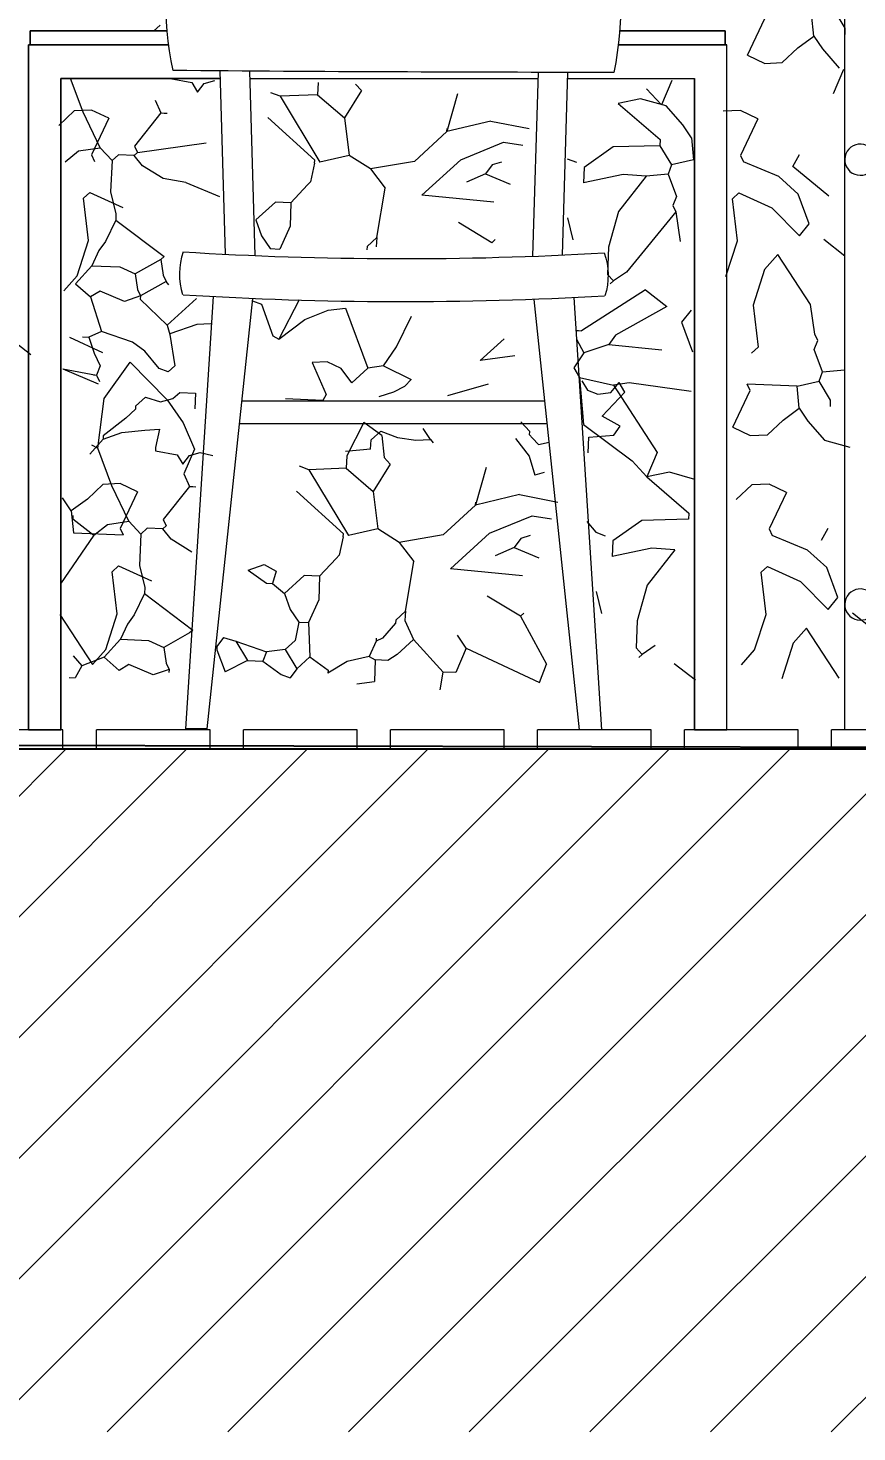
# Model space of a CAD drawing. Header units: centimetres. Extents: x 5667 to 17750, y 274 to 6203.
# Drawn here: x 7770.8 to 7855.8, y 4434 to 4577.9 of the extents above; entities that cross this region are included whole.
import ezdxf

# ---------------------------------------------------------------- set-up
doc = ezdxf.new("R2010")
doc.units = ezdxf.units.CM
doc.header["$MEASUREMENT"] = 0
doc.layers.get('0').update_dxf_attribs({"lineweight": 18})
for name, color, linetype, lineweight in [('A-FURN', 8, 'Continuous', 9), ('A-WALL-FULL', 7, 'Continuous', 20), ('G-ANNO-DIM', 3, 'Continuous', 9), ('G-HEDGE', 104, 'Continuous', 9)]:
    doc.layers.add(name, color=color, linetype=linetype, lineweight=lineweight)
doc.styles.add('ARIAL', font='arial.ttf')
doc.dimstyles.new('TICK_36', dxfattribs={"dimtxt": 10, "dimasz": 3.6, "dimexe": 1.8, "dimexo": 1.2, "dimgap": 1.8, "dimtad": 0, "dimdec": 0, "dimzin": 0, "dimdsep": 46, "dimtxsty": 'ARIAL', "dimblk": 'OBLIQUE', "dimcen": 1.8, "dimdle": 1.8, "dimclrd": 256, "dimclrt": 256, "dimadec": 0, "dimazin": 0, "dimtfac": 1, "dimtdec": 0, "dimtmove": 1, "dimatfit": 3, "dimldrblk": 'OPEN90', "dimfxl": 1, "dimtolj": 1, "dimtzin": 0, "dimarcsym": 0})

# ---------------------------------------------------------------- blocks, each defined once
blk = doc.blocks.new('_Oblique')
at = {"color": 0, "linetype": 'ByBlock', "lineweight": -2}
blk.add_line((-0.5, -0.5), (0.5, 0.5), dxfattribs=at)
blk = doc.blocks.new('*D37')
at = {"layer": 'Defpoints', "color": 0, "transparency": 16777216}
for p in [(7969.34, 4729.28), (7566.06, 4503.99), (7969.34, 4503.99)]:
    blk.add_point(p, dxfattribs=at)
at = {"layer": 'G-ANNO-DIM', "lineweight": -2, "transparency": 16777216}
for p, q in [((7566.06, 4731.08), (7566.06, 4629.6)), ((7566.06, 4502.19), (7566.06, 4603.66))]:
    blk.add_line(p, q, dxfattribs=at)
at = {"layer": 'G-ANNO-DIM', "color": 0, "lineweight": -2, "transparency": 16777216}
for p, q in [((7968.14, 4729.28), (7564.26, 4729.28)), ((7968.14, 4503.99), (7564.26, 4503.99))]:
    blk.add_line(p, q, dxfattribs=at)
at = {"layer": 'G-ANNO-DIM', "lineweight": -2, "transparency": 16777216, "xscale": 3.6, "yscale": 3.6, "zscale": 3.6}
for p, rotation in [((7566.06, 4729.28), 90), ((7566.06, 4503.99), 270)]:
    blk.add_blockref('_Oblique', p, dxfattribs=dict(at, rotation=rotation))
at = {"layer": 'G-ANNO-DIM', "transparency": 16777216, "insert": (7566.06, 4616.63), "char_height": 10, "attachment_point": 5, "rotation": 90, "style": 'ARIAL'}
blk.add_mtext('\\A1;225', dxfattribs=at)
blk = doc.blocks.new('_Open90')
at = {"color": 0, "linetype": 'ByBlock', "lineweight": -2}
for p, q in [((-0.5, 0.5), (0, 0)), ((0, 0), (-1, 0)), ((0, 0), (-0.5, -0.5))]:
    blk.add_line(p, q, dxfattribs=at)
blk = doc.blocks.new('*D40')
at = {"layer": 'Defpoints', "color": 0, "transparency": 16777216}
for p in [(7955.47, 4581.2), (7630.51, 4504.63), (7955.32, 4503.99)]:
    blk.add_point(p, dxfattribs=at)
at = {"layer": 'G-ANNO-DIM', "lineweight": -2, "transparency": 16777216}
for p, q in [((7630.67, 4583.64), (7630.61, 4552.16)), ((7630.51, 4502.83), (7630.57, 4534.31))]:
    blk.add_line(p, q, dxfattribs=at)
at = {"layer": 'G-ANNO-DIM', "color": 0, "lineweight": -2, "transparency": 16777216}
for p, q in [((7954.27, 4581.2), (7628.87, 4581.84)), ((7954.12, 4503.99), (7628.71, 4504.64))]:
    blk.add_line(p, q, dxfattribs=at)
at = {"layer": 'G-ANNO-DIM', "lineweight": -2, "transparency": 16777216, "xscale": 3.6, "yscale": 3.6, "zscale": 3.6}
for p, rotation in [((7630.67, 4581.84), 89.88689764079622), ((7630.51, 4504.63), 269.8868976407962)]:
    blk.add_blockref('_Oblique', p, dxfattribs=dict(at, rotation=rotation))
at = {"layer": 'G-ANNO-DIM', "transparency": 16777216, "insert": (7630.59, 4543.24), "char_height": 10, "attachment_point": 5, "rotation": 89.8869, "style": 'ARIAL'}
blk.add_mtext('\\A1;77', dxfattribs=at)

msp = doc.modelspace()

# ---------------------------------------------------------------- hatches: boundary and pattern name
at = {"layer": 'A-WALL-FULL'}
h = msp.add_hatch(dxfattribs=at)
h.set_pattern_fill('ANSI31', color=0, scale=70)
h.set_pattern_definition([(45, (-147.377, 1185.192), (-6.187184, 6.187184), [])])
h.paths.add_polyline_path([(8561.09, 4799.28), (7955.96, 4799.28), (7955.96, 4729.28), (7955.81, 4729.28), (7955.75, 4701.2), (7969.34, 4701.2), (7969.34, 4729.28), (8178.39, 4729.28), (8178.39, 4713.99), (8186.09, 4713.99), (8186.09, 4729.28), (8547.07, 4729.28), (8547.07, 4713.99), (8561.09, 4713.99), (8561.09, 4729.28)])
h.paths.add_polyline_path([(8571.09, 4503.99), (8561.09, 4503.99), (8085.27, 4503.99), (8085.27, 4503.99), (8070.49, 4503.99), (7969.34, 4503.99), (7969.34, 4581.2), (7955.49, 4581.2), (7955.32, 4503.99), (7659.95, 4503.99), (7649.95, 4503.99), (7649.95, 4433.99), (8571.09, 4433.99)])

# ---------------------------------------------------------------- linework, layer by layer
at = {"layer": 'A-FURN'}
for p, q in [((7854.54, 4656.63), (7854.54, 4505.99)), ((7771.02, 4576.24), (7771.02, 4577.65)), ((7771.02, 4577.65), (7785.08, 4577.65)), ((7831.48, 4577.65), (7842.3, 4577.65)), ((7842.3, 4577.65), (7842.3, 4576.24)), ((7770.87, 4505.99), (7770.87, 4576.24)), ((7770.87, 4576.24), (7785.24, 4576.24)), ((7842.45, 4576.24), (7831.33, 4576.24)), ((7842.45, 4505.99), (7842.45, 4576.24)), ((7790.47, 4573.56), (7791.03, 4554.76)), ((7793.51, 4573.54), (7794.07, 4554.62)), ((7790.5, 4572.78), (7774.16, 4572.78)), ((7774.16, 4572.78), (7774.16, 4505.99)), ((7793.53, 4572.78), (7823.12, 4572.78)), ((7822.58, 4554.55), (7823.14, 4573.41)), ((7825.62, 4554.67), (7826.17, 4573.41)), ((7826.15, 4572.78), (7839.16, 4572.78)), ((7836.83, 4572.58), (7835.76, 4570.07)), ((7839.16, 4572.78), (7839.16, 4505.99)), ((7789.8, 4550.43), (7786.96, 4506.1)), ((7789.19, 4506.1), (7793.86, 4550.23)), ((7827.37, 4505.99), (7822.7, 4550.12)), ((7826.76, 4550.32), (7829.6, 4505.99)), ((7792.77, 4539.72), (7823.78, 4539.72)), ((7792.53, 4537.4), (7824.09, 4537.4)), ((7774.39, 4505.99), (7762.74, 4505.99)), ((7774.16, 4505.99), (7770.87, 4505.99)), ((7774.39, 4503.99), (7774.39, 4505.99)), ((7789.47, 4505.99), (7777.82, 4505.99)), ((7777.82, 4503.99), (7777.82, 4505.99)), ((7786.96, 4506.11), (7789.2, 4506.11)), ((7789.47, 4503.99), (7789.47, 4505.99)), ((7804.54, 4505.99), (7792.89, 4505.99)), ((7792.89, 4503.99), (7792.89, 4505.99)), ((7804.54, 4503.99), (7804.54, 4505.99)), ((7819.62, 4505.99), (7807.97, 4505.99)), ((7807.97, 4503.99), (7807.97, 4505.99)), ((7819.62, 4503.99), (7819.62, 4505.99)), ((7834.7, 4505.99), (7823.05, 4505.99)), ((7823.05, 4503.99), (7823.05, 4505.99)), ((7829.6, 4505.99), (7827.37, 4505.99)), ((7834.7, 4503.99), (7834.7, 4505.99)), ((7849.78, 4505.99), (7838.13, 4505.99)), ((7838.13, 4503.99), (7838.13, 4505.99)), ((7839.16, 4505.99), (7842.45, 4505.99)), ((7849.78, 4503.99), (7849.78, 4505.99)), ((7864.85, 4505.99), (7853.2, 4505.99)), ((7853.2, 4503.99), (7853.2, 4505.99)), ((7857.24, 4505.99), (7854.54, 4505.99)), ((7774.39, 4503.99), (7762.74, 4503.99)), ((7789.47, 4503.99), (7777.82, 4503.99)), ((7780.45, 4504.07), (7780.77, 4504.06)), ((7804.54, 4503.99), (7792.89, 4503.99)), ((7819.62, 4503.99), (7807.97, 4503.99)), ((7834.7, 4503.99), (7823.05, 4503.99)), ((7849.78, 4503.99), (7838.13, 4503.99)), ((7864.85, 4503.99), (7853.2, 4503.99))]:
    msp.add_line(p, q, dxfattribs=at)
at = {"layer": 'A-FURN', "lineweight": 0}
for p, q in [((7771.02, 4576.24), (7771.02, 4577.65)), ((7771.02, 4577.65), (7785.08, 4577.65)), ((7771.02, 4577.65), (7771.02, 4576.24)), ((7785.08, 4577.65), (7771.02, 4577.65)), ((7831.48, 4577.65), (7842.3, 4577.65)), ((7842.3, 4577.65), (7831.48, 4577.65)), ((7842.3, 4576.24), (7842.3, 4577.65)), ((7842.3, 4577.65), (7842.3, 4576.24)), ((7785.24, 4576.24), (7770.87, 4576.24)), ((7770.87, 4576.24), (7770.87, 4505.99)), ((7770.87, 4505.99), (7770.87, 4576.24)), ((7770.87, 4576.24), (7785.24, 4576.24)), ((7842.45, 4576.24), (7831.33, 4576.24)), ((7831.33, 4576.24), (7842.45, 4576.24)), ((7842.45, 4505.99), (7842.45, 4576.24)), ((7842.45, 4505.99), (7842.45, 4576.24)), ((7774.16, 4505.99), (7774.16, 4572.78)), ((7774.16, 4505.99), (7774.16, 4572.78)), ((7774.16, 4572.78), (7790.5, 4572.78)), ((7774.16, 4572.78), (7790.5, 4572.78)), ((7793.53, 4572.78), (7823.12, 4572.78)), ((7826.15, 4572.78), (7839.16, 4572.78)), ((7826.15, 4572.78), (7839.16, 4572.78)), ((7839.16, 4505.99), (7839.16, 4572.78)), ((7839.16, 4572.78), (7839.16, 4505.99)), ((7770.87, 4505.99), (7774.16, 4505.99)), ((7770.87, 4505.99), (7774.16, 4505.99)), ((7842.45, 4505.99), (7839.16, 4505.99)), ((7839.16, 4505.99), (7842.45, 4505.99))]:
    msp.add_line(p, q, dxfattribs=at)
at = {"layer": 'A-FURN'}
for points in [[(7785.88, 4589.74), (7830.89, 4589.74, -0.092959), (7830.89, 4573.4, -0.002126), (7785.69, 4573.59, -0.109257), (7785.88, 4589.74, -0.276267)], [(7786.72, 4555, 0.162787), (7786.66, 4550.61, 0.892277)], [(7829.9, 4554.89, -0.162787), (7829.96, 4550.5, -0.892277)]]:
    msp.add_lwpolyline(points, format="xyb", dxfattribs=at)
for centre, radius, start, end in [((7856.15, 4564.45), 1.6, 66.7709, 309.3571), ((7809.17, 4914.68), 360.38, 266.42, 273.2965), ((7809.21, 4910.28), 360.38, 266.42, 273.2965), ((7856.15, 4518.83), 1.6, 66.7709, 309.3571)]:
    msp.add_arc(centre, radius, start, end, dxfattribs=at)
at = {"layer": 'A-WALL-FULL'}
msp.add_line((7659.95, 4503.99), (7955.32, 4503.99), dxfattribs=at)
at = {"layer": 'G-HEDGE'}
for p, q in [((7851.38, 4577.11), (7851.16, 4579.36)), ((7854.61, 4577.93), (7853.42, 4579.9)), ((7783.68, 4577.63), (7784.34, 4578.24)), ((7844.59, 4575.17), (7846.35, 4578.93)), ((7854.59, 4577.29), (7854.61, 4577.93)), ((7849.73, 4575.91), (7851.38, 4577.11)), ((7851.38, 4577.11), (7852.28, 4575.8)), ((7844.59, 4575.17), (7846.37, 4574.32)), ((7848.14, 4574.4), (7849.73, 4575.91)), ((7852.28, 4575.8), (7853.98, 4573.84)), ((7846.37, 4574.32), (7848.14, 4574.4)), ((7853.39, 4571.23), (7854.45, 4573.74)), ((7776.46, 4569.33), (7775.16, 4572.78)), ((7785.38, 4572.76), (7787.6, 4572.35)), ((7787.6, 4572.35), (7788.2, 4571.36)), ((7788.2, 4571.36), (7788.86, 4572.26)), ((7788.86, 4572.26), (7789.97, 4572.56)), ((7800.55, 4572.38), (7800.49, 4571.1)), ((7804.38, 4572.21), (7804.99, 4571.55)), ((7796.65, 4570.95), (7795.71, 4571.31)), ((7800.49, 4571.1), (7796.65, 4570.95)), ((7796.65, 4570.95), (7800.73, 4564.21)), ((7800.49, 4571.1), (7803.27, 4568.75)), ((7804.99, 4571.55), (7803.27, 4568.75)), ((7814.85, 4571.19), (7813.75, 4567.33)), ((7833.62, 4570.7), (7831.32, 4570.22)), ((7836.23, 4569.98), (7833.62, 4570.7)), ((7834.24, 4571.73), (7835.76, 4570.07)), ((7775.54, 4569.46), (7773.95, 4567.95)), ((7777.3, 4569.54), (7775.54, 4569.46)), ((7778.2, 4565.68), (7776.46, 4569.33)), ((7779.09, 4568.69), (7777.3, 4569.54)), ((7784.43, 4569.25), (7781.73, 4565.85)), ((7783.85, 4570.55), (7784.43, 4569.25)), ((7784.43, 4569.25), (7784.75, 4569.23)), ((7784.75, 4569.23), (7785.07, 4569.22)), ((7831.32, 4570.22), (7835.63, 4566.52)), ((7837.94, 4568.02), (7836.23, 4569.98)), ((7843.85, 4569.49), (7842.08, 4569.41)), ((7845.63, 4568.64), (7843.85, 4569.49)), ((7779.09, 4568.69), (7777.33, 4564.93)), ((7800.2, 4564.41), (7795.4, 4568.77)), ((7803.27, 4568.75), (7803.74, 4564.89)), ((7818.27, 4568.41), (7813.75, 4567.33)), ((7818.27, 4568.41), (7822.18, 4567.64)), ((7838.84, 4566.7), (7837.94, 4568.02)), ((7845.63, 4568.64), (7843.87, 4564.88)), ((7813.75, 4567.33), (7810.42, 4564.28)), ((7813.75, 4567.33), (7813.77, 4567.65)), ((7815.19, 4564.45), (7819.56, 4566.23)), ((7819.56, 4566.23), (7821.56, 4565.94)), ((7835.63, 4566.52), (7835.6, 4565.88)), ((7838.84, 4566.7), (7839.06, 4564.45)), ((7774.62, 4564.24), (7775.99, 4565.35)), ((7775.99, 4565.35), (7778.2, 4565.68)), ((7777.33, 4564.93), (7777.62, 4564.28)), ((7778.2, 4565.68), (7779.42, 4564.35)), ((7780.09, 4564.96), (7779.42, 4564.35)), ((7781.68, 4564.89), (7780.09, 4564.96)), ((7782.02, 4565.2), (7781.68, 4564.89)), ((7782.53, 4563.83), (7781.68, 4564.89)), ((7781.73, 4565.85), (7782.02, 4565.2)), ((7782.02, 4565.2), (7789.09, 4566.17)), ((7803.74, 4564.89), (7800.73, 4564.21)), ((7805.91, 4563.52), (7803.74, 4564.89)), ((7830.8, 4565.77), (7827.84, 4563.66)), ((7835.6, 4565.88), (7830.8, 4565.77)), ((7835.6, 4565.88), (7836.8, 4563.91)), ((7843.87, 4564.88), (7844.16, 4564.23)), ((7849.22, 4563.74), (7849.92, 4564.99)), ((7779.42, 4564.35), (7779.28, 4561.16)), ((7784.68, 4562.51), (7782.53, 4563.83)), ((7800.19, 4564.09), (7799.78, 4562.19)), ((7800.19, 4564.09), (7800.2, 4564.41)), ((7810.42, 4564.28), (7805.91, 4563.52)), ((7805.91, 4563.52), (7807.43, 4561.53)), ((7811.19, 4560.81), (7815.19, 4564.45)), ((7818.4, 4563.93), (7817.72, 4563)), ((7819.37, 4564.21), (7818.4, 4563.93)), ((7826.1, 4564.55), (7827.04, 4564.19)), ((7827.84, 4563.66), (7827.77, 4562.07)), ((7836.8, 4563.91), (7836.44, 4562.97)), ((7839.06, 4564.45), (7836.8, 4563.91)), ((7847.81, 4562.71), (7844.16, 4564.23)), ((7852.93, 4560.71), (7849.22, 4563.74)), ((7787, 4562.1), (7784.68, 4562.51)), ((7787, 4562.1), (7790.45, 4560.67)), ((7799.78, 4562.19), (7799.45, 4561.88)), ((7817.72, 4563), (7815.76, 4562.13)), ((7817.72, 4563), (7820.23, 4561.93)), ((7831.82, 4562.94), (7827.77, 4562.07)), ((7834.19, 4562.75), (7831.36, 4559.12)), ((7834.19, 4562.75), (7831.82, 4562.94)), ((7836.44, 4562.97), (7834.19, 4562.75)), ((7836.44, 4562.97), (7837.3, 4560.69)), ((7849.78, 4560.93), (7847.81, 4562.71)), ((7777.16, 4561.1), (7776.5, 4560.49)), ((7777.02, 4556.17), (7776.5, 4560.49)), ((7777.16, 4561.1), (7780.54, 4559.56)), ((7779.28, 4561.16), (7779.82, 4558.9)), ((7799.45, 4561.88), (7797.77, 4560.04)), ((7806.57, 4556.46), (7807.43, 4561.53)), ((7818.57, 4560.08), (7811.19, 4560.81)), ((7837.3, 4560.69), (7836.94, 4559.75)), ((7843.7, 4561.05), (7843.04, 4560.44)), ((7843.7, 4561.05), (7847.08, 4559.51)), ((7850.92, 4557.86), (7849.78, 4560.93)), ((7796.18, 4560.11), (7794.18, 4558.27)), ((7797.77, 4560.04), (7796.18, 4560.11)), ((7797.77, 4560.04), (7797.67, 4557.64)), ((7831.36, 4559.12), (7830.32, 4555.47)), ((7837.23, 4559.1), (7832.16, 4552.93)), ((7836.94, 4559.75), (7837.23, 4559.1)), ((7837.23, 4559.1), (7837.68, 4556.07)), ((7843.56, 4556.13), (7843.04, 4560.44)), ((7847.08, 4559.51), (7849.9, 4556.63)), ((7779.8, 4558.26), (7778.74, 4556.07)), ((7779.82, 4558.9), (7779.8, 4558.26)), ((7779.8, 4558.26), (7784.75, 4554.53)), ((7794.18, 4558.27), (7794.75, 4556.65)), ((7797.67, 4557.64), (7796.61, 4555.29)), ((7818.37, 4555.94), (7814.94, 4558.01)), ((7826.69, 4556.22), (7826.15, 4558.48)), ((7849.9, 4556.63), (7850.92, 4557.86)), ((7775.83, 4552.53), (7777.02, 4556.17)), ((7794.75, 4556.65), (7795.65, 4555.33)), ((7806.57, 4556.46), (7805.57, 4555.54)), ((7806.57, 4556.46), (7806.52, 4555.5)), ((7818.37, 4555.94), (7818.7, 4556.25)), ((7854.58, 4554.56), (7852.41, 4556.25)), ((7778.06, 4555.14), (7777.35, 4553.57)), ((7778.74, 4556.07), (7778.06, 4555.14)), ((7795.65, 4555.33), (7796.61, 4555.29)), ((7805.57, 4555.54), (7805.55, 4555.22)), ((7830.32, 4555.47), (7830.23, 4552.69)), ((7842.37, 4552.48), (7843.56, 4556.13)), ((7847.69, 4554.72), (7846.34, 4553.18)), ((7851.03, 4549.59), (7847.69, 4554.72)), ((7777.35, 4553.57), (7775.68, 4551.73)), ((7777.35, 4553.57), (7780.23, 4553.45)), ((7780.23, 4553.45), (7781.79, 4552.74)), ((7784.41, 4554.23), (7781.79, 4552.74)), ((7784.75, 4554.53), (7784.41, 4554.23)), ((7784.41, 4554.23), (7784.66, 4552.62)), ((7774.49, 4550.99), (7775.83, 4552.53)), ((7781.79, 4552.74), (7782.04, 4551.13)), ((7784.96, 4551.97), (7782.33, 4550.48)), ((7784.66, 4552.62), (7784.96, 4551.97)), ((7785.26, 4551.63), (7784.96, 4551.97)), ((7830.23, 4552.69), (7830.85, 4552.03)), ((7830.85, 4552.03), (7830.51, 4551.72)), ((7832.16, 4552.93), (7830.85, 4552.03)), ((7846.34, 4553.18), (7845.16, 4549.54)), ((7775.68, 4551.73), (7777.22, 4550.38)), ((7778.2, 4550.98), (7777.22, 4550.38)), ((7780.71, 4549.91), (7778.2, 4550.98)), ((7782.33, 4550.48), (7780.71, 4549.91)), ((7782.04, 4551.13), (7782.33, 4550.48)), ((7782.33, 4550.48), (7782.32, 4550.16)), ((7834.14, 4551.1), (7827.56, 4546.91)), ((7834.14, 4551.1), (7836.3, 4549.41)), ((7777.22, 4550.38), (7778.34, 4546.82)), ((7782.32, 4550.16), (7785.08, 4547.48)), ((7788.08, 4550.23), (7785.08, 4547.48)), ((7793.82, 4549.98), (7794.76, 4549.62)), ((7794.76, 4549.62), (7795.9, 4546.37)), ((7798.62, 4550.09), (7796.52, 4546.03)), ((7799.19, 4548.07), (7801.58, 4549.01)), ((7801.58, 4549.01), (7803.37, 4549.24)), ((7803.37, 4549.24), (7805.66, 4543.07)), ((7836.3, 4549.41), (7831.06, 4546.44)), ((7838.81, 4549.03), (7837.8, 4547.8)), ((7845.16, 4549.54), (7845.68, 4545.22)), ((7851.49, 4546.56), (7851.03, 4549.59)), ((7788.11, 4547.55), (7785.34, 4546.58)), ((7789.56, 4547.61), (7788.11, 4547.55)), ((7796.52, 4546.03), (7799.19, 4548.07)), ((7808.58, 4545.26), (7810.13, 4548.39)), ((7837.8, 4547.8), (7838.93, 4544.73)), ((7778.47, 4544.65), (7775.09, 4546.2)), ((7776.4, 4546.27), (7777.03, 4546.24)), ((7778.34, 4546.82), (7777.03, 4546.24)), ((7777.03, 4546.24), (7777.6, 4544.61)), ((7781.53, 4545.72), (7778.34, 4546.82)), ((7785.08, 4547.48), (7785.36, 4546.51)), ((7785.36, 4546.51), (7785.86, 4543.3)), ((7795.9, 4546.37), (7796.52, 4546.03)), ((7826.98, 4546.94), (7827.24, 4546.93)), ((7827.24, 4546.93), (7827.56, 4546.91)), ((7831.06, 4546.44), (7830.38, 4545.51)), ((7851.78, 4545.91), (7851.49, 4546.56)), ((7769.66, 4545.6), (7771.1, 4544.46)), ((7782.8, 4544.81), (7781.53, 4545.72)), ((7784.25, 4543.05), (7782.8, 4544.81)), ((7807.27, 4543.32), (7808.58, 4545.26)), ((7817.18, 4543.87), (7819.62, 4546.07)), ((7827.79, 4544.66), (7826.76, 4543.11)), ((7827.04, 4546.04), (7827.79, 4544.66)), ((7830.38, 4545.51), (7827.79, 4544.66)), ((7830.38, 4545.51), (7835.79, 4544.95)), ((7845.01, 4544.61), (7845.68, 4545.22)), ((7851.42, 4544.97), (7851.78, 4545.91)), ((7852.28, 4542.69), (7851.42, 4544.97)), ((7777.6, 4544.61), (7778.19, 4543.31)), ((7778.19, 4543.31), (7777.82, 4542.37)), ((7778.62, 4539.97), (7781.28, 4543.7)), ((7781.28, 4543.7), (7785.07, 4539.84)), ((7785.86, 4543.3), (7785.19, 4542.69)), ((7801.47, 4543.73), (7799.93, 4543.64)), ((7799.93, 4543.64), (7801.39, 4540.38)), ((7802.91, 4543.05), (7801.47, 4543.73)), ((7807.27, 4543.32), (7805.66, 4543.07)), ((7807.27, 4543.32), (7810.09, 4541.92)), ((7820.74, 4544.33), (7817.18, 4543.87)), ((7774.37, 4543), (7778.01, 4541.48)), ((7774.37, 4543), (7777.82, 4542.37)), ((7777.51, 4542.38), (7777.82, 4542.37)), ((7777.82, 4542.37), (7778.12, 4541.72)), ((7785.19, 4542.69), (7784.25, 4543.05)), ((7804, 4541.55), (7802.91, 4543.05)), ((7805.66, 4543.07), (7804, 4541.55)), ((7809.46, 4541.23), (7810.09, 4541.92)), ((7826.76, 4543.11), (7827.36, 4542.13)), ((7827.36, 4542.13), (7830.84, 4541.34)), ((7827.36, 4542.13), (7827.78, 4537.31)), ((7827.59, 4541.76), (7828.17, 4540.81)), ((7851.92, 4541.75), (7852.28, 4542.69)), ((7852.28, 4542.69), (7854.53, 4542.91)), ((7785.65, 4539.96), (7786.38, 4540.57)), ((7786.38, 4540.57), (7787.97, 4540.5)), ((7787.97, 4540.5), (7787.9, 4538.91)), ((7801.39, 4540.38), (7801.04, 4539.76)), ((7806.81, 4540.15), (7808.32, 4540.66)), ((7808.32, 4540.66), (7809.46, 4541.23)), ((7813.86, 4540.28), (7818.02, 4541.48)), ((7828.17, 4540.81), (7829.25, 4540.42)), ((7829.25, 4540.42), (7830.57, 4540.59)), ((7829.67, 4538.16), (7832.02, 4540.61)), ((7830.57, 4540.59), (7831.42, 4541.6)), ((7832.45, 4541.58), (7830.84, 4541.34)), ((7830.84, 4541.34), (7835.33, 4534.43)), ((7832.02, 4540.61), (7831.42, 4541.6)), ((7838.8, 4540.67), (7832.45, 4541.58)), ((7843.08, 4537.02), (7844.84, 4540.78)), ((7844.84, 4540.78), (7844.55, 4541.43)), ((7849.66, 4541.21), (7844.55, 4541.43)), ((7849.66, 4541.21), (7851.92, 4541.75)), ((7849.88, 4538.96), (7849.66, 4541.21)), ((7853.11, 4539.78), (7851.92, 4541.75)), ((7777.95, 4534.87), (7778.62, 4539.97)), ((7781.84, 4539.17), (7781.83, 4538.86)), ((7782.17, 4539.48), (7781.84, 4539.17)), ((7782.17, 4539.48), (7782.84, 4540.09)), ((7782.84, 4540.09), (7784.38, 4539.62)), ((7784.38, 4539.62), (7785.65, 4539.96)), ((7785.07, 4539.84), (7786.73, 4537.47)), ((7801.04, 4539.76), (7797.21, 4539.92)), ((7848.23, 4537.75), (7849.88, 4538.96)), ((7849.88, 4538.96), (7850.78, 4537.64)), ((7853.08, 4539.14), (7853.11, 4539.78)), ((7780.83, 4537.94), (7778.51, 4536.12)), ((7781.83, 4538.86), (7780.83, 4537.94)), ((7786.73, 4537.47), (7787.86, 4534.75)), ((7805.24, 4537.51), (7803.49, 4534.07)), ((7807.1, 4536.15), (7805.24, 4537.51)), ((7822.25, 4536.56), (7821.34, 4537.56)), ((7831.54, 4537.11), (7829.67, 4538.16)), ((7846.63, 4536.25), (7848.23, 4537.75)), ((7850.78, 4537.64), (7852.48, 4535.69)), ((7778.5, 4535.8), (7780.42, 4536.47)), ((7778.51, 4536.12), (7778.5, 4535.8)), ((7780.42, 4536.47), (7782.78, 4536.71)), ((7782.78, 4536.71), (7784.3, 4536.83)), ((7784.3, 4536.83), (7783.89, 4534.93)), ((7805.98, 4535.71), (7806.98, 4536.62)), ((7806.98, 4536.62), (7808.7, 4535.97)), ((7807.1, 4536.15), (7807.32, 4533.91)), ((7812.06, 4535.76), (7811.33, 4536.9)), ((7822.24, 4536.24), (7822.25, 4536.56)), ((7822.54, 4535.91), (7822.24, 4536.24)), ((7827.78, 4537.31), (7832.74, 4533.58)), ((7828.3, 4535.98), (7830.86, 4536.19)), ((7830.86, 4536.19), (7831.54, 4537.11)), ((7843.08, 4537.02), (7844.87, 4536.17)), ((7844.87, 4536.17), (7846.63, 4536.25)), ((7778.5, 4535.8), (7777.15, 4534.26)), ((7777.33, 4535.21), (7777.95, 4534.87)), ((7779.4, 4531.02), (7777.95, 4534.87)), ((7783.89, 4534.93), (7783.88, 4534.61)), ((7783.88, 4534.61), (7786.1, 4534.19)), ((7787.86, 4534.75), (7786.79, 4532.24)), ((7805.94, 4534.75), (7803.37, 4534.54)), ((7805.94, 4534.75), (7805.98, 4535.71)), ((7808.7, 4535.97), (7810.57, 4535.7)), ((7810.57, 4535.7), (7812.06, 4535.76)), ((7812.06, 4535.76), (7812.36, 4535.43)), ((7820.79, 4535.87), (7822.21, 4534.04)), ((7822.54, 4535.91), (7823.15, 4535.24)), ((7823.15, 4535.24), (7824.25, 4535.48)), ((7828.23, 4534.38), (7828.3, 4535.98)), ((7852.48, 4535.69), (7855.09, 4534.96)), ((7786.1, 4534.19), (7786.69, 4533.21)), ((7786.69, 4533.21), (7787.36, 4534.11)), ((7787.36, 4534.11), (7788.46, 4534.41)), ((7788.46, 4534.41), (7789.76, 4534.12)), ((7803.49, 4534.07), (7803.43, 4532.8)), ((7807.93, 4533.24), (7806.21, 4530.44)), ((7807.32, 4533.91), (7807.93, 4533.24)), ((7822.21, 4534.04), (7822.76, 4532.1)), ((7832.74, 4533.58), (7834.26, 4531.92)), ((7835.33, 4534.43), (7834.26, 4531.92)), ((7786.79, 4532.24), (7787.37, 4530.94)), ((7799.59, 4532.64), (7798.65, 4533.01)), ((7803.43, 4532.8), (7799.59, 4532.64)), ((7799.59, 4532.64), (7803.68, 4525.9)), ((7803.43, 4532.8), (7806.21, 4530.44)), ((7817.79, 4532.88), (7816.69, 4529.02)), ((7823.73, 4532.38), (7822.76, 4532.1)), ((7836.57, 4532.4), (7834.26, 4531.92)), ((7834.26, 4531.92), (7838.57, 4528.21)), ((7839.18, 4531.67), (7836.57, 4532.4)), ((7778.48, 4531.15), (7776.89, 4529.65)), ((7780.25, 4531.23), (7778.48, 4531.15)), ((7781.14, 4527.38), (7779.4, 4531.02)), ((7782.03, 4530.38), (7780.25, 4531.23)), ((7782.03, 4530.38), (7780.27, 4526.62)), ((7787.37, 4530.94), (7784.67, 4527.54)), ((7787.37, 4530.94), (7787.69, 4530.93)), ((7787.69, 4530.93), (7788.01, 4530.91)), ((7803.14, 4526.1), (7798.35, 4530.46)), ((7806.21, 4530.44), (7806.68, 4526.58)), ((7845.02, 4531.11), (7843.43, 4529.6)), ((7846.79, 4531.18), (7845.02, 4531.11)), ((7848.57, 4530.33), (7846.79, 4531.18)), ((7848.57, 4530.33), (7846.81, 4526.58)), ((7775.24, 4528.44), (7774.34, 4529.76)), ((7776.89, 4529.65), (7775.24, 4528.44)), ((7816.69, 4529.02), (7813.36, 4525.97)), ((7821.21, 4530.1), (7816.69, 4529.02)), ((7816.69, 4529.02), (7816.71, 4529.34)), ((7821.21, 4530.1), (7825.12, 4529.33)), ((7775.24, 4528.44), (7775.46, 4526.19)), ((7775.41, 4527.95), (7775.4, 4527.63)), ((7775.4, 4527.63), (7777.57, 4525.93)), ((7778.94, 4527.04), (7781.14, 4527.38)), ((7781.14, 4527.38), (7782.36, 4526.04)), ((7784.67, 4527.54), (7784.96, 4526.89)), ((7818.13, 4526.14), (7822.5, 4527.93)), ((7822.5, 4527.93), (7824.5, 4527.63)), ((7833.75, 4527.46), (7830.78, 4525.36)), ((7838.55, 4527.58), (7833.75, 4527.46)), ((7838.57, 4528.21), (7838.55, 4527.58)), ((7777.57, 4525.93), (7774.15, 4520.97)), ((7775.46, 4526.19), (7780.56, 4525.97)), ((7777.57, 4525.93), (7778.94, 4527.04)), ((7780.27, 4526.62), (7780.56, 4525.97)), ((7782.36, 4526.04), (7782.23, 4522.85)), ((7783.03, 4526.65), (7782.36, 4526.04)), ((7784.62, 4526.58), (7783.03, 4526.65)), ((7784.96, 4526.89), (7784.62, 4526.58)), ((7785.47, 4525.53), (7784.62, 4526.58)), ((7803.13, 4525.78), (7803.14, 4526.1)), ((7806.68, 4526.58), (7803.68, 4525.9)), ((7808.86, 4525.21), (7806.68, 4526.58)), ((7813.36, 4525.97), (7808.86, 4525.21)), ((7814.14, 4522.5), (7818.13, 4526.14)), ((7828.12, 4527.36), (7829.04, 4526.25)), ((7829.04, 4526.25), (7829.98, 4525.89)), ((7846.81, 4526.58), (7847.1, 4525.92)), ((7852.16, 4525.44), (7852.86, 4526.68)), ((7787.62, 4524.2), (7785.47, 4525.53)), ((7803.13, 4525.78), (7802.72, 4523.88)), ((7808.86, 4525.21), (7810.37, 4523.23)), ((7820.66, 4524.69), (7818.7, 4523.82)), ((7821.34, 4525.62), (7820.66, 4524.69)), ((7820.66, 4524.69), (7823.17, 4523.63)), ((7822.31, 4525.9), (7821.34, 4525.62)), ((7830.78, 4525.36), (7830.71, 4523.76)), ((7834.76, 4524.63), (7830.71, 4523.76)), ((7837.13, 4524.44), (7834.76, 4524.63)), ((7850.75, 4524.4), (7847.1, 4525.92)), ((7802.39, 4523.57), (7800.71, 4521.73)), ((7802.72, 4523.88), (7802.39, 4523.57)), ((7809.51, 4518.15), (7810.37, 4523.23)), ((7837.13, 4524.44), (7834.3, 4520.81)), ((7852.72, 4522.62), (7850.75, 4524.4)), ((7780.1, 4522.79), (7779.44, 4522.18)), ((7779.96, 4517.87), (7779.44, 4522.18)), ((7780.1, 4522.79), (7783.48, 4521.25)), ((7782.23, 4522.85), (7782.77, 4520.59)), ((7793.39, 4522.37), (7795.01, 4522.94)), ((7793.39, 4522.37), (7795.25, 4521.01)), ((7795.01, 4522.94), (7796.26, 4522.24)), ((7796.26, 4522.24), (7795.89, 4520.98)), ((7799.12, 4521.8), (7797.12, 4519.97)), ((7800.71, 4521.73), (7799.12, 4521.8)), ((7800.71, 4521.73), (7800.61, 4519.33)), ((7821.52, 4521.77), (7814.14, 4522.5)), ((7846.65, 4522.75), (7845.98, 4522.14)), ((7846.5, 4517.82), (7845.98, 4522.14)), ((7846.65, 4522.75), (7850.02, 4521.2)), ((7853.86, 4519.56), (7852.72, 4522.62)), ((7782.77, 4520.59), (7782.74, 4519.96)), ((7795.25, 4521.01), (7795.89, 4520.98)), ((7795.89, 4520.98), (7797.12, 4519.97)), ((7829.63, 4517.91), (7829.09, 4520.17)), ((7834.3, 4520.81), (7833.26, 4517.17)), ((7850.02, 4521.2), (7852.84, 4518.32)), ((7782.74, 4519.96), (7781.68, 4517.76)), ((7782.74, 4519.96), (7787.69, 4516.22)), ((7797.12, 4519.97), (7797.69, 4518.34)), ((7800.61, 4519.33), (7799.55, 4516.99)), ((7821.31, 4517.63), (7817.88, 4519.7)), ((7852.84, 4518.32), (7853.86, 4519.56)), ((7774.08, 4517.81), (7777.43, 4512.68)), ((7778.77, 4514.22), (7779.96, 4517.87)), ((7781.68, 4517.76), (7781, 4516.83)), ((7797.69, 4518.34), (7798.59, 4517.03)), ((7809.51, 4518.15), (7808.51, 4517.23)), ((7809.51, 4518.15), (7809.46, 4517.19)), ((7821.31, 4517.63), (7821.64, 4517.94)), ((7821.31, 4517.63), (7823.97, 4512.72)), ((7845.31, 4514.18), (7846.5, 4517.82)), ((7857.52, 4516.25), (7855.35, 4517.95)), ((7781, 4516.83), (7780.3, 4515.27)), ((7787.36, 4515.92), (7784.73, 4514.44)), ((7787.69, 4516.22), (7787.36, 4515.92)), ((7798.59, 4517.03), (7798.19, 4515.13)), ((7798.59, 4517.03), (7799.55, 4516.99)), ((7799.55, 4516.99), (7799.71, 4513.46)), ((7808.49, 4516.91), (7807.15, 4515.38)), ((7808.51, 4517.23), (7808.49, 4516.91)), ((7809.46, 4517.19), (7810.34, 4515.24)), ((7833.26, 4517.17), (7833.18, 4514.39)), ((7850.63, 4516.41), (7849.28, 4514.87)), ((7853.97, 4511.28), (7850.63, 4516.41)), ((7780.3, 4515.27), (7778.62, 4513.42)), ((7780.3, 4515.27), (7783.17, 4515.14)), ((7783.17, 4515.14), (7784.73, 4514.44)), ((7784.73, 4514.44), (7784.98, 4512.83)), ((7790.17, 4514.52), (7790.16, 4514.2)), ((7790.85, 4515.45), (7790.17, 4514.52)), ((7790.85, 4515.45), (7792.11, 4515.07)), ((7792.11, 4515.07), (7795.26, 4513.98)), ((7792.11, 4515.07), (7793.31, 4513.1)), ((7798.19, 4515.13), (7797.19, 4514.21)), ((7806.5, 4515.08), (7805.79, 4513.52)), ((7806.51, 4515.4), (7806.5, 4515.08)), ((7807.15, 4515.38), (7806.5, 4515.08)), ((7810.34, 4515.24), (7808.67, 4513.71)), ((7810.34, 4515.24), (7813.39, 4511.91)), ((7815.73, 4514.36), (7814.83, 4515.68)), ((7835.1, 4514.62), (7833.79, 4513.72)), ((7849.28, 4514.87), (7848.1, 4511.23)), ((7775.43, 4513.56), (7776.34, 4512.56)), ((7778.62, 4513.42), (7776.34, 4512.56)), ((7777.43, 4512.68), (7778.77, 4514.22)), ((7778.62, 4513.42), (7780.16, 4512.08)), ((7790.16, 4514.2), (7791.02, 4511.92)), ((7793.31, 4513.1), (7791.02, 4511.92)), ((7793.31, 4513.1), (7794.9, 4513.03)), ((7795.26, 4513.98), (7794.9, 4513.03)), ((7794.9, 4513.03), (7796.76, 4511.67)), ((7797.19, 4514.21), (7795.26, 4513.98)), ((7797.19, 4514.21), (7798.38, 4512.24)), ((7799.71, 4513.46), (7798.38, 4512.24)), ((7799.71, 4513.46), (7801.57, 4512.1)), ((7803.53, 4512.98), (7801.56, 4511.78)), ((7805.79, 4513.52), (7803.53, 4512.98)), ((7805.79, 4513.52), (7806.41, 4513.17)), ((7806.41, 4513.17), (7806.32, 4510.94)), ((7807.69, 4513.11), (7806.41, 4513.17)), ((7808.67, 4513.71), (7807.69, 4513.11)), ((7815.73, 4514.36), (7814.67, 4511.85)), ((7815.73, 4514.36), (7823.25, 4510.84)), ((7833.18, 4514.39), (7833.79, 4513.72)), ((7833.79, 4513.72), (7833.45, 4513.41)), ((7843.97, 4512.64), (7845.31, 4514.18)), ((7776.34, 4512.56), (7775.65, 4511.32)), ((7781.14, 4512.67), (7780.16, 4512.08)), ((7783.65, 4511.61), (7781.14, 4512.67)), ((7785.27, 4512.17), (7783.65, 4511.61)), ((7784.98, 4512.83), (7785.27, 4512.17)), ((7785.27, 4512.17), (7785.26, 4511.86)), ((7796.76, 4511.67), (7797.7, 4511.31)), ((7798.38, 4512.24), (7797.7, 4511.31)), ((7801.57, 4512.1), (7801.56, 4511.78)), ((7813.07, 4510.09), (7813.39, 4511.91)), ((7814.67, 4511.85), (7813.39, 4511.91)), ((7823.25, 4510.84), (7823.97, 4512.72)), ((7837.08, 4512.79), (7839.24, 4511.1)), ((7775.01, 4511.34), (7775.65, 4511.32)), ((7804.52, 4510.7), (7806.32, 4510.94))]:
    msp.add_line(p, q, dxfattribs=at)
for centre in [(7795.4, 4568.77), (7798.35, 4530.46)]:
    msp.add_arc(centre, 0.0000399, 47.3475, 87.1505, dxfattribs=at)

# ---------------------------------------------------------------- dimensions: what is measured, and where the dimension line sits
at = {"layer": 'G-ANNO-DIM'}
dim = msp.add_linear_dim(base=(7566.06, 4503.99), p1=(7969.34, 4729.28), p2=(7969.34, 4503.99), angle=90, dimstyle='TICK_36', dxfattribs=at)
dim.commit()
dim.dimension.update_dxf_attribs({"geometry": '*D37', "text_midpoint": (7566.06, 4616.63)})
dim = msp.add_aligned_dim(p1=(7955.47, 4581.2), p2=(7955.32, 4503.99), distance=-324.81, dimstyle='TICK_36', dxfattribs=at)
dim.commit()
dim.dimension.update_dxf_attribs({"geometry": '*D40', "text_midpoint": (7630.59, 4543.24)})

doc.saveas('drawing.dxf')
